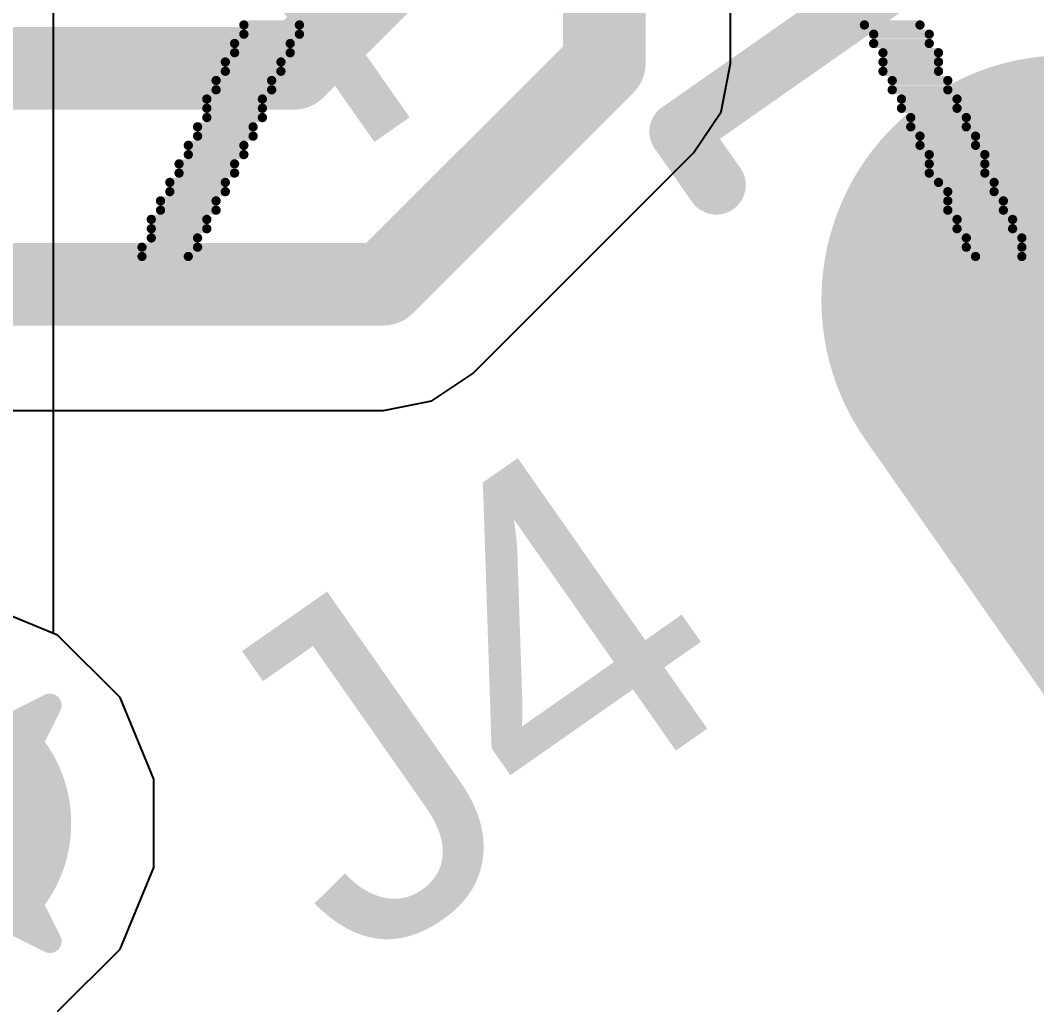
# Model space of a CAD drawing. Header units: inches. Extents: x -8 to 386, y -12 to 64.
# Drawn here: x 18.86 to 21.048, y -4.389 to -2.259 of the extents above; entities that cross this region are included whole.
import ezdxf

# ---------------------------------------------------------------- set-up
doc = ezdxf.new("R2010")
doc.units = ezdxf.units.IN
for name, color, linetype in [('Board_outline', 216, 'Continuous'), ('Bottom Layer', 5, 'Continuous'), ('Bottom Overlay', 54, 'Continuous'), ('Bottom Solder', 6, 'Continuous'), ('Drill Drawing', 1, 'Continuous'), ('Mechanical 13', 56, 'Continuous'), ('Multi-Layer', 9, 'Continuous'), ('Pad Holes', 156, 'Continuous'), ('Top Layer', 1, 'Continuous'), ('Top Overlay', 2, 'Continuous'), ('Top Solder', 216, 'Continuous')]:
    doc.layers.add(name, color=color, linetype=linetype)
doc.styles.add('Arial', font='', dxfattribs={"height": 0.2})
doc.styles.get('Arial').set_extended_font_data('Arial')

msp = doc.modelspace()

# ---------------------------------------------------------------- hatches: boundary and pattern name
at = {"layer": 'Bottom Layer'}
h = msp.add_hatch(color=5, dxfattribs=at)
edge = h.paths.add_edge_path()
edge.add_arc((21.6844, -3.6798), 0.425, 215, 395)
edge.add_line((22.0325, -3.4361), (21.4589, -2.6169))
edge.add_arc((21.1108, -2.8607), 0.425, 35, 215)
edge.add_line((20.7627, -3.1045), (21.3362, -3.9236))
h = msp.add_hatch(color=5, dxfattribs=at)
edge = h.paths.add_edge_path()
edge.add_arc((18.669, -3.9878), 0.3, 0, 360)
at = {"layer": 'Bottom Solder'}
h = msp.add_hatch(color=6, dxfattribs=at)
edge = h.paths.add_edge_path()
edge.add_arc((21.6844, -3.6798), 0.5266, 215, 395)
edge.add_line((22.1157, -3.3778), (21.5422, -2.5586))
edge.add_arc((21.1108, -2.8607), 0.5266, 35, 215)
edge.add_line((20.6794, -3.1627), (21.253, -3.9819))
at = {"layer": 'Multi-Layer'}
h = msp.add_hatch(color=9, dxfattribs=at)
edge = h.paths.add_edge_path()
edge.add_arc((21.6844, -3.6798), 0.425, 215, 395)
edge.add_line((22.0325, -3.4361), (21.4589, -2.6169))
edge.add_arc((21.1108, -2.8607), 0.425, 35, 215)
edge.add_line((20.7627, -3.1045), (21.3362, -3.9236))
at = {"layer": 'Pad Holes'}
h = msp.add_hatch(color=7, dxfattribs=at)
edge = h.paths.add_edge_path()
edge.add_arc((21.6844, -3.6798), 0.225, 215, 395)
edge.add_line((21.8687, -3.5508), (21.2951, -2.7316))
edge.add_arc((21.1108, -2.8607), 0.225, 35, 215)
edge.add_line((20.9265, -2.9897), (21.5001, -3.8089))
at = {"layer": 'Top Layer'}
msp.add_hatch(color=1, dxfattribs=at).paths.add_polyline_path([(23.5817, -7.2571), (25.3152, -6.0433), (22.4076, -1.8909), (20.6742, -3.1046)])
h = msp.add_hatch(color=1, dxfattribs=at)
edge = h.paths.add_edge_path()
edge.add_arc((21.6844, -3.6798), 0.425, 215, 395)
edge.add_line((22.0325, -3.4361), (21.4589, -2.6169))
edge.add_arc((21.1108, -2.8607), 0.425, 35, 215)
edge.add_line((20.7627, -3.1045), (21.3362, -3.9236))
h = msp.add_hatch(color=1, dxfattribs=at)
edge = h.paths.add_edge_path()
edge.add_arc((18.669, -3.9878), 0.3, 0, 360)
at = {"layer": 'Top Solder'}
h = msp.add_hatch(color=216, dxfattribs=at)
edge = h.paths.add_edge_path()
edge.add_arc((21.6844, -3.6798), 0.5266, 215, 395)
edge.add_line((22.1157, -3.3778), (21.5422, -2.5586))
edge.add_arc((21.1108, -2.8607), 0.5266, 35, 215)
edge.add_line((20.6794, -3.1627), (21.253, -3.9819))

# ---------------------------------------------------------------- linework, layer by layer
at = {"layer": 'Board_outline'}
msp.add_lwpolyline([(37.5368, 13.3604, 0.254, 0.254, 1), (-7.4632, 13.3604, 0.254, 0.254, 1)], format="xyseb", close=True, dxfattribs=at)
at = {"layer": 'Bottom Layer'}
for p, q in [((20.3887, -2.3515), (20.3887, -2.1712)), ((20.368, -2.4556), (20.3887, -2.3515)), ((20.3091, -2.5438), (20.368, -2.4556)), ((19.8336, -3.0193), (20.3091, -2.5438)), ((20.3091, -2.5438), (20.3091, -2.5438)), ((19.7454, -3.0782), (19.8336, -3.0193)), ((19.6413, -3.0989), (19.7454, -3.0782)), ((9.5901, -3.0989), (19.6413, -3.0989)), ((18.9397, -3.5827), (18.764, -3.51)), ((19.0741, -3.7171), (18.9397, -3.5827)), ((19.1468, -3.8928), (19.0741, -3.7171)), ((19.1468, -4.0828), (19.1468, -3.8928)), ((19.0741, -4.2585), (19.1468, -4.0828)), ((18.9397, -4.3929), (19.0741, -4.2585))]:
    msp.add_line(p, q, dxfattribs=at)
for points in [[(20.1168, -2.3515, 0.1778, 0.1778, 0), (20.1168, -1.8583, 0.1778, 0.1778, 0)], [(19.4488, -2.3622, 0.1778, 0.1778, 0), (19.652, -2.159, 0.1778, 0.1778, 0)], [(10.2039, -2.3622, 0.1778, 0.1778, 0), (19.4488, -2.3622, 0.1778, 0.1778, 0)], [(19.6413, -2.827, 0.1778, 0.1778, 0), (20.1168, -2.3515, 0.1778, 0.1778, 0)], [(9.5901, -2.827, 0.1778, 0.1778, 0), (19.6413, -2.827, 0.1778, 0.1778, 0)]]:
    msp.add_lwpolyline(points, format="xyseb", dxfattribs=at)
for points in [[(19.4043, -2.3622, 0.0889, 0.0889, 1), (19.4932, -2.3622, 0.0889, 0.0889, 1)], [(19.4043, -2.3622, 0.0889, 0.0889, 1), (19.4932, -2.3622, 0.0889, 0.0889, 1)], [(20.0724, -2.3515, 0.0889, 0.0889, 1), (20.1612, -2.3515, 0.0889, 0.0889, 1)], [(20.0724, -2.3515, 0.0889, 0.0889, 1), (20.1612, -2.3515, 0.0889, 0.0889, 1)], [(19.5969, -2.827, 0.0889, 0.0889, 1), (19.6858, -2.827, 0.0889, 0.0889, 1)], [(19.5969, -2.827, 0.0889, 0.0889, 1), (19.6858, -2.827, 0.0889, 0.0889, 1)]]:
    msp.add_lwpolyline(points, format="xyseb", close=True, dxfattribs=at)
at = {"layer": 'Bottom Overlay'}
for points in [[(19.3408, -2.2687, 0.0199, 0.0199, 0), (19.4604, -2.2687, 0.0199, 0.0199, 0)], [(20.6768, -2.2687, 0.0199, 0.0199, 0), (20.7964, -2.2687, 0.0199, 0.0199, 0)], [(19.3408, -2.2886, 0.0199, 0.0199, 0), (19.4604, -2.2886, 0.0199, 0.0199, 0)], [(20.6967, -2.2886, 0.0199, 0.0199, 0), (20.8164, -2.2886, 0.0199, 0.0199, 0)], [(19.3208, -2.3086, 0.0199, 0.0199, 0), (19.4405, -2.3086, 0.0199, 0.0199, 0)], [(19.3208, -2.3285, 0.0199, 0.0199, 0), (19.4405, -2.3285, 0.0199, 0.0199, 0)], [(20.6967, -2.3086, 0.0199, 0.0199, 0), (20.8164, -2.3086, 0.0199, 0.0199, 0)], [(20.7167, -2.3285, 0.0199, 0.0199, 0), (20.8363, -2.3285, 0.0199, 0.0199, 0)], [(19.3009, -2.3484, 0.0199, 0.0199, 0), (19.4205, -2.3484, 0.0199, 0.0199, 0)], [(20.7167, -2.3484, 0.0199, 0.0199, 0), (20.8363, -2.3484, 0.0199, 0.0199, 0)], [(19.3009, -2.3684, 0.0199, 0.0199, 0), (19.4205, -2.3684, 0.0199, 0.0199, 0)], [(20.7167, -2.3684, 0.0199, 0.0199, 0), (20.8363, -2.3684, 0.0199, 0.0199, 0)], [(19.281, -2.3883, 0.0199, 0.0199, 0), (19.4006, -2.3883, 0.0199, 0.0199, 0)], [(20.7366, -2.3883, 0.0199, 0.0199, 0), (20.8562, -2.3883, 0.0199, 0.0199, 0)], [(19.281, -2.4083, 0.0199, 0.0199, 0), (19.4006, -2.4083, 0.0199, 0.0199, 0)], [(20.7366, -2.4083, 0.0199, 0.0199, 0), (20.8562, -2.4083, 0.0199, 0.0199, 0)], [(19.261, -2.4282, 0.0199, 0.0199, 0), (19.3807, -2.4282, 0.0199, 0.0199, 0)], [(20.7565, -2.4282, 0.0199, 0.0199, 0), (20.8762, -2.4282, 0.0199, 0.0199, 0)], [(19.261, -2.4481, 0.0199, 0.0199, 0), (19.3807, -2.4481, 0.0199, 0.0199, 0)], [(20.7565, -2.4481, 0.0199, 0.0199, 0), (20.8762, -2.4481, 0.0199, 0.0199, 0)], [(19.261, -2.4681, 0.0199, 0.0199, 0), (19.3807, -2.4681, 0.0199, 0.0199, 0)], [(20.7765, -2.4681, 0.0199, 0.0199, 0), (20.8961, -2.4681, 0.0199, 0.0199, 0)], [(19.2411, -2.488, 0.0199, 0.0199, 0), (19.3607, -2.488, 0.0199, 0.0199, 0)], [(20.7765, -2.488, 0.0199, 0.0199, 0), (20.8961, -2.488, 0.0199, 0.0199, 0)], [(19.2411, -2.508, 0.0199, 0.0199, 0), (19.3607, -2.508, 0.0199, 0.0199, 0)], [(20.7964, -2.508, 0.0199, 0.0199, 0), (20.9161, -2.508, 0.0199, 0.0199, 0)], [(19.2211, -2.5279, 0.0199, 0.0199, 0), (19.3408, -2.5279, 0.0199, 0.0199, 0)], [(19.2211, -2.5478, 0.0199, 0.0199, 0), (19.3408, -2.5478, 0.0199, 0.0199, 0)], [(20.7964, -2.5279, 0.0199, 0.0199, 0), (20.9161, -2.5279, 0.0199, 0.0199, 0)], [(20.8164, -2.5478, 0.0199, 0.0199, 0), (20.936, -2.5478, 0.0199, 0.0199, 0)], [(19.2012, -2.5678, 0.0199, 0.0199, 0), (19.3208, -2.5678, 0.0199, 0.0199, 0)], [(20.8164, -2.5678, 0.0199, 0.0199, 0), (20.936, -2.5678, 0.0199, 0.0199, 0)], [(19.2012, -2.5877, 0.0199, 0.0199, 0), (19.3208, -2.5877, 0.0199, 0.0199, 0)], [(20.8164, -2.5877, 0.0199, 0.0199, 0), (20.936, -2.5877, 0.0199, 0.0199, 0)], [(19.1813, -2.6077, 0.0199, 0.0199, 0), (19.3009, -2.6077, 0.0199, 0.0199, 0)], [(20.8363, -2.6077, 0.0199, 0.0199, 0), (20.9559, -2.6077, 0.0199, 0.0199, 0)], [(19.1813, -2.6276, 0.0199, 0.0199, 0), (19.3009, -2.6276, 0.0199, 0.0199, 0)], [(20.8562, -2.6276, 0.0199, 0.0199, 0), (20.9559, -2.6276, 0.0199, 0.0199, 0)], [(19.1613, -2.6475, 0.0199, 0.0199, 0), (19.281, -2.6475, 0.0199, 0.0199, 0)], [(20.8562, -2.6475, 0.0199, 0.0199, 0), (20.9759, -2.6475, 0.0199, 0.0199, 0)], [(19.1613, -2.6675, 0.0199, 0.0199, 0), (19.281, -2.6675, 0.0199, 0.0199, 0)], [(20.8562, -2.6675, 0.0199, 0.0199, 0), (20.9759, -2.6675, 0.0199, 0.0199, 0)], [(19.1414, -2.6874, 0.0199, 0.0199, 0), (19.261, -2.6874, 0.0199, 0.0199, 0)], [(20.8762, -2.6874, 0.0199, 0.0199, 0), (20.9958, -2.6874, 0.0199, 0.0199, 0)], [(19.1414, -2.7074, 0.0199, 0.0199, 0), (19.261, -2.7074, 0.0199, 0.0199, 0)], [(20.8762, -2.7074, 0.0199, 0.0199, 0), (20.9958, -2.7074, 0.0199, 0.0199, 0)], [(19.1414, -2.7273, 0.0199, 0.0199, 0), (19.2411, -2.7273, 0.0199, 0.0199, 0)], [(20.8961, -2.7273, 0.0199, 0.0199, 0), (21.0158, -2.7273, 0.0199, 0.0199, 0)], [(19.1214, -2.7472, 0.0199, 0.0199, 0), (19.2411, -2.7472, 0.0199, 0.0199, 0)], [(20.8961, -2.7472, 0.0199, 0.0199, 0), (21.0158, -2.7472, 0.0199, 0.0199, 0)], [(19.1214, -2.7672, 0.0199, 0.0199, 0), (19.2211, -2.7672, 0.0199, 0.0199, 0)], [(20.9161, -2.7672, 0.0199, 0.0199, 0), (21.0158, -2.7672, 0.0199, 0.0199, 0)]]:
    msp.add_lwpolyline(points, format="xyseb", dxfattribs=at)
for points in [[(19.3358, -2.2687, 0.00997, 0.00997, 1), (19.3458, -2.2687, 0.00997, 0.00997, 1)], [(19.4554, -2.2687, 0.00997, 0.00997, 1), (19.4654, -2.2687, 0.00997, 0.00997, 1)], [(20.6718, -2.2687, 0.00997, 0.00997, 1), (20.6818, -2.2687, 0.00997, 0.00997, 1)], [(20.7914, -2.2687, 0.00997, 0.00997, 1), (20.8014, -2.2687, 0.00997, 0.00997, 1)], [(19.3358, -2.2886, 0.00997, 0.00997, 1), (19.3458, -2.2886, 0.00997, 0.00997, 1)], [(19.4554, -2.2886, 0.00997, 0.00997, 1), (19.4654, -2.2886, 0.00997, 0.00997, 1)], [(20.6917, -2.2886, 0.00997, 0.00997, 1), (20.7017, -2.2886, 0.00997, 0.00997, 1)], [(20.8114, -2.2886, 0.00997, 0.00997, 1), (20.8213, -2.2886, 0.00997, 0.00997, 1)], [(19.3159, -2.3086, 0.00997, 0.00997, 1), (19.3258, -2.3086, 0.00997, 0.00997, 1)], [(19.3159, -2.3285, 0.00997, 0.00997, 1), (19.3258, -2.3285, 0.00997, 0.00997, 1)], [(19.4355, -2.3086, 0.00997, 0.00997, 1), (19.4455, -2.3086, 0.00997, 0.00997, 1)], [(19.4355, -2.3285, 0.00997, 0.00997, 1), (19.4455, -2.3285, 0.00997, 0.00997, 1)], [(20.6917, -2.3086, 0.00997, 0.00997, 1), (20.7017, -2.3086, 0.00997, 0.00997, 1)], [(20.7117, -2.3285, 0.00997, 0.00997, 1), (20.7216, -2.3285, 0.00997, 0.00997, 1)], [(20.8114, -2.3086, 0.00997, 0.00997, 1), (20.8213, -2.3086, 0.00997, 0.00997, 1)], [(20.8313, -2.3285, 0.00997, 0.00997, 1), (20.8413, -2.3285, 0.00997, 0.00997, 1)], [(19.2959, -2.3484, 0.00997, 0.00997, 1), (19.3059, -2.3484, 0.00997, 0.00997, 1)], [(19.4156, -2.3484, 0.00997, 0.00997, 1), (19.4255, -2.3484, 0.00997, 0.00997, 1)], [(20.7117, -2.3484, 0.00997, 0.00997, 1), (20.7216, -2.3484, 0.00997, 0.00997, 1)], [(20.8313, -2.3484, 0.00997, 0.00997, 1), (20.8413, -2.3484, 0.00997, 0.00997, 1)], [(19.2959, -2.3684, 0.00997, 0.00997, 1), (19.3059, -2.3684, 0.00997, 0.00997, 1)], [(19.4156, -2.3684, 0.00997, 0.00997, 1), (19.4255, -2.3684, 0.00997, 0.00997, 1)], [(20.7117, -2.3684, 0.00997, 0.00997, 1), (20.7216, -2.3684, 0.00997, 0.00997, 1)], [(20.8313, -2.3684, 0.00997, 0.00997, 1), (20.8413, -2.3684, 0.00997, 0.00997, 1)], [(19.276, -2.3883, 0.00997, 0.00997, 1), (19.286, -2.3883, 0.00997, 0.00997, 1)], [(19.3956, -2.3883, 0.00997, 0.00997, 1), (19.4056, -2.3883, 0.00997, 0.00997, 1)], [(20.7316, -2.3883, 0.00997, 0.00997, 1), (20.7416, -2.3883, 0.00997, 0.00997, 1)], [(20.8513, -2.3883, 0.00997, 0.00997, 1), (20.8612, -2.3883, 0.00997, 0.00997, 1)], [(19.276, -2.4083, 0.00997, 0.00997, 1), (19.286, -2.4083, 0.00997, 0.00997, 1)], [(19.3956, -2.4083, 0.00997, 0.00997, 1), (19.4056, -2.4083, 0.00997, 0.00997, 1)], [(20.7316, -2.4083, 0.00997, 0.00997, 1), (20.7416, -2.4083, 0.00997, 0.00997, 1)], [(20.8513, -2.4083, 0.00997, 0.00997, 1), (20.8612, -2.4083, 0.00997, 0.00997, 1)], [(19.256, -2.4282, 0.00997, 0.00997, 1), (19.266, -2.4282, 0.00997, 0.00997, 1)], [(19.3757, -2.4282, 0.00997, 0.00997, 1), (19.3857, -2.4282, 0.00997, 0.00997, 1)], [(20.7516, -2.4282, 0.00997, 0.00997, 1), (20.7615, -2.4282, 0.00997, 0.00997, 1)], [(20.8712, -2.4282, 0.00997, 0.00997, 1), (20.8812, -2.4282, 0.00997, 0.00997, 1)], [(19.256, -2.4481, 0.00997, 0.00997, 1), (19.266, -2.4481, 0.00997, 0.00997, 1)], [(19.3757, -2.4481, 0.00997, 0.00997, 1), (19.3857, -2.4481, 0.00997, 0.00997, 1)], [(20.7516, -2.4481, 0.00997, 0.00997, 1), (20.7615, -2.4481, 0.00997, 0.00997, 1)], [(20.8712, -2.4481, 0.00997, 0.00997, 1), (20.8812, -2.4481, 0.00997, 0.00997, 1)], [(19.256, -2.4681, 0.00997, 0.00997, 1), (19.266, -2.4681, 0.00997, 0.00997, 1)], [(19.3757, -2.4681, 0.00997, 0.00997, 1), (19.3857, -2.4681, 0.00997, 0.00997, 1)], [(20.7715, -2.4681, 0.00997, 0.00997, 1), (20.7815, -2.4681, 0.00997, 0.00997, 1)], [(20.8911, -2.4681, 0.00997, 0.00997, 1), (20.9011, -2.4681, 0.00997, 0.00997, 1)], [(19.2361, -2.488, 0.00997, 0.00997, 1), (19.2461, -2.488, 0.00997, 0.00997, 1)], [(19.3557, -2.488, 0.00997, 0.00997, 1), (19.3657, -2.488, 0.00997, 0.00997, 1)], [(20.7715, -2.488, 0.00997, 0.00997, 1), (20.7815, -2.488, 0.00997, 0.00997, 1)], [(20.8911, -2.488, 0.00997, 0.00997, 1), (20.9011, -2.488, 0.00997, 0.00997, 1)], [(19.2361, -2.508, 0.00997, 0.00997, 1), (19.2461, -2.508, 0.00997, 0.00997, 1)], [(19.3557, -2.508, 0.00997, 0.00997, 1), (19.3657, -2.508, 0.00997, 0.00997, 1)], [(20.7914, -2.508, 0.00997, 0.00997, 1), (20.8014, -2.508, 0.00997, 0.00997, 1)], [(20.9111, -2.508, 0.00997, 0.00997, 1), (20.921, -2.508, 0.00997, 0.00997, 1)], [(19.2162, -2.5279, 0.00997, 0.00997, 1), (19.2261, -2.5279, 0.00997, 0.00997, 1)], [(19.2162, -2.5478, 0.00997, 0.00997, 1), (19.2261, -2.5478, 0.00997, 0.00997, 1)], [(19.3358, -2.5279, 0.00997, 0.00997, 1), (19.3458, -2.5279, 0.00997, 0.00997, 1)], [(19.3358, -2.5478, 0.00997, 0.00997, 1), (19.3458, -2.5478, 0.00997, 0.00997, 1)], [(20.7914, -2.5279, 0.00997, 0.00997, 1), (20.8014, -2.5279, 0.00997, 0.00997, 1)], [(20.8114, -2.5478, 0.00997, 0.00997, 1), (20.8213, -2.5478, 0.00997, 0.00997, 1)], [(20.9111, -2.5279, 0.00997, 0.00997, 1), (20.921, -2.5279, 0.00997, 0.00997, 1)], [(20.931, -2.5478, 0.00997, 0.00997, 1), (20.941, -2.5478, 0.00997, 0.00997, 1)], [(19.1962, -2.5678, 0.00997, 0.00997, 1), (19.2062, -2.5678, 0.00997, 0.00997, 1)], [(19.3159, -2.5678, 0.00997, 0.00997, 1), (19.3258, -2.5678, 0.00997, 0.00997, 1)], [(20.8114, -2.5678, 0.00997, 0.00997, 1), (20.8213, -2.5678, 0.00997, 0.00997, 1)], [(20.931, -2.5678, 0.00997, 0.00997, 1), (20.941, -2.5678, 0.00997, 0.00997, 1)], [(19.1962, -2.5877, 0.00997, 0.00997, 1), (19.2062, -2.5877, 0.00997, 0.00997, 1)], [(19.3159, -2.5877, 0.00997, 0.00997, 1), (19.3258, -2.5877, 0.00997, 0.00997, 1)], [(20.8114, -2.5877, 0.00997, 0.00997, 1), (20.8213, -2.5877, 0.00997, 0.00997, 1)], [(20.931, -2.5877, 0.00997, 0.00997, 1), (20.941, -2.5877, 0.00997, 0.00997, 1)], [(19.1763, -2.6077, 0.00997, 0.00997, 1), (19.1863, -2.6077, 0.00997, 0.00997, 1)], [(19.2959, -2.6077, 0.00997, 0.00997, 1), (19.3059, -2.6077, 0.00997, 0.00997, 1)], [(20.8313, -2.6077, 0.00997, 0.00997, 1), (20.8413, -2.6077, 0.00997, 0.00997, 1)], [(20.951, -2.6077, 0.00997, 0.00997, 1), (20.9609, -2.6077, 0.00997, 0.00997, 1)], [(19.1763, -2.6276, 0.00997, 0.00997, 1), (19.1863, -2.6276, 0.00997, 0.00997, 1)], [(19.2959, -2.6276, 0.00997, 0.00997, 1), (19.3059, -2.6276, 0.00997, 0.00997, 1)], [(20.8513, -2.6276, 0.00997, 0.00997, 1), (20.8612, -2.6276, 0.00997, 0.00997, 1)], [(20.951, -2.6276, 0.00997, 0.00997, 1), (20.9609, -2.6276, 0.00997, 0.00997, 1)], [(19.1563, -2.6475, 0.00997, 0.00997, 1), (19.1663, -2.6475, 0.00997, 0.00997, 1)], [(19.276, -2.6475, 0.00997, 0.00997, 1), (19.286, -2.6475, 0.00997, 0.00997, 1)], [(20.8513, -2.6475, 0.00997, 0.00997, 1), (20.8612, -2.6475, 0.00997, 0.00997, 1)], [(20.9709, -2.6475, 0.00997, 0.00997, 1), (20.9809, -2.6475, 0.00997, 0.00997, 1)], [(19.1563, -2.6675, 0.00997, 0.00997, 1), (19.1663, -2.6675, 0.00997, 0.00997, 1)], [(19.276, -2.6675, 0.00997, 0.00997, 1), (19.286, -2.6675, 0.00997, 0.00997, 1)], [(20.8513, -2.6675, 0.00997, 0.00997, 1), (20.8612, -2.6675, 0.00997, 0.00997, 1)], [(20.9709, -2.6675, 0.00997, 0.00997, 1), (20.9809, -2.6675, 0.00997, 0.00997, 1)], [(19.1364, -2.6874, 0.00997, 0.00997, 1), (19.1464, -2.6874, 0.00997, 0.00997, 1)], [(19.256, -2.6874, 0.00997, 0.00997, 1), (19.266, -2.6874, 0.00997, 0.00997, 1)], [(20.8712, -2.6874, 0.00997, 0.00997, 1), (20.8812, -2.6874, 0.00997, 0.00997, 1)], [(20.9908, -2.6874, 0.00997, 0.00997, 1), (21.0008, -2.6874, 0.00997, 0.00997, 1)], [(19.1364, -2.7074, 0.00997, 0.00997, 1), (19.1464, -2.7074, 0.00997, 0.00997, 1)], [(19.256, -2.7074, 0.00997, 0.00997, 1), (19.266, -2.7074, 0.00997, 0.00997, 1)], [(20.8712, -2.7074, 0.00997, 0.00997, 1), (20.8812, -2.7074, 0.00997, 0.00997, 1)], [(20.9908, -2.7074, 0.00997, 0.00997, 1), (21.0008, -2.7074, 0.00997, 0.00997, 1)], [(19.1364, -2.7273, 0.00997, 0.00997, 1), (19.1464, -2.7273, 0.00997, 0.00997, 1)], [(19.2361, -2.7273, 0.00997, 0.00997, 1), (19.2461, -2.7273, 0.00997, 0.00997, 1)], [(20.8911, -2.7273, 0.00997, 0.00997, 1), (20.9011, -2.7273, 0.00997, 0.00997, 1)], [(21.0108, -2.7273, 0.00997, 0.00997, 1), (21.0207, -2.7273, 0.00997, 0.00997, 1)], [(19.1165, -2.7472, 0.00997, 0.00997, 1), (19.1264, -2.7472, 0.00997, 0.00997, 1)], [(19.2361, -2.7472, 0.00997, 0.00997, 1), (19.2461, -2.7472, 0.00997, 0.00997, 1)], [(20.8911, -2.7472, 0.00997, 0.00997, 1), (20.9011, -2.7472, 0.00997, 0.00997, 1)], [(21.0108, -2.7472, 0.00997, 0.00997, 1), (21.0207, -2.7472, 0.00997, 0.00997, 1)], [(19.1165, -2.7672, 0.00997, 0.00997, 1), (19.1264, -2.7672, 0.00997, 0.00997, 1)], [(19.2162, -2.7672, 0.00997, 0.00997, 1), (19.2261, -2.7672, 0.00997, 0.00997, 1)], [(20.9111, -2.7672, 0.00997, 0.00997, 1), (20.921, -2.7672, 0.00997, 0.00997, 1)], [(21.0108, -2.7672, 0.00997, 0.00997, 1), (21.0207, -2.7672, 0.00997, 0.00997, 1)]]:
    msp.add_lwpolyline(points, format="xyseb", close=True, dxfattribs=at)
at = {"layer": 'Drill Drawing'}
for points in [[(18.669, -3.8608, 0.0508, 0.0508, 0), (18.923, -3.7338, 0.0508, 0.0508, 0)], [(18.796, -3.9878, 0.0508, 0.0508, 0), (18.923, -3.7338, 0.0508, 0.0508, 0)], [(18.796, -3.9878, 0.0508, 0.0508, 0), (18.923, -4.2418, 0.0508, 0.0508, 0)], [(18.669, -4.1148, 0.0508, 0.0508, 0), (18.923, -4.2418, 0.0508, 0.0508, 0)]]:
    msp.add_lwpolyline(points, format="xyseb", dxfattribs=at)
for points in [[(18.9103, -3.7338, 0.0254, 0.0254, 1), (18.9357, -3.7338, 0.0254, 0.0254, 1)], [(18.9103, -3.7338, 0.0254, 0.0254, 1), (18.9357, -3.7338, 0.0254, 0.0254, 1)], [(18.9103, -4.2418, 0.0254, 0.0254, 1), (18.9357, -4.2418, 0.0254, 0.0254, 1)], [(18.9103, -4.2418, 0.0254, 0.0254, 1), (18.9357, -4.2418, 0.0254, 0.0254, 1)]]:
    msp.add_lwpolyline(points, format="xyseb", close=True, dxfattribs=at)
at = {"layer": 'Mechanical 13'}
msp.add_lwpolyline([(20.2772, -2.4983, 0.127, 0.127, 0), (28.3458, 3.1515, 0.127, 0.127, 0)], format="xyseb", dxfattribs=at)
msp.add_lwpolyline([(20.2454, -2.4983, 0.0635, 0.0635, 1), (20.3089, -2.4983, 0.0635, 0.0635, 1)], format="xyseb", close=True, dxfattribs=at)
at = {"layer": 'Top Layer'}
for p, q in [((18.9309, -3.5791), (18.9309, -1.9191)), ((18.9397, -3.5827), (18.9309, -3.5791)), ((19.0741, -3.7171), (18.9397, -3.5827)), ((19.1468, -3.8928), (19.0741, -3.7171)), ((19.1468, -4.0828), (19.1468, -3.8928)), ((19.0741, -4.2585), (19.1468, -4.0828)), ((18.9397, -4.3929), (19.0741, -4.2585))]:
    msp.add_line(p, q, dxfattribs=at)
at = {"layer": 'Top Overlay'}
for points in [[(20.2772, -2.4983, 0.127, 0.127, 0), (28.3458, 3.1515, 0.127, 0.127, 0)], [(20.2772, -2.4983, 0.127, 0.127, 0), (20.3578, -2.6135, 0.127, 0.127, 0)]]:
    msp.add_lwpolyline(points, format="xyseb", dxfattribs=at)
for points in [[(20.2454, -2.4983, 0.0635, 0.0635, 1), (20.3089, -2.4983, 0.0635, 0.0635, 1)], [(20.2454, -2.4983, 0.0635, 0.0635, 1), (20.3089, -2.4983, 0.0635, 0.0635, 1)], [(20.3261, -2.6135, 0.0635, 0.0635, 1), (20.3896, -2.6135, 0.0635, 0.0635, 1)]]:
    msp.add_lwpolyline(points, format="xyseb", close=True, dxfattribs=at)

# ---------------------------------------------------------------- texts
at = {"layer": 'Top Overlay', "style": 'Arial'}
for s, p in [('R20', (19.555, -2.5674)), ('J4', (19.5814, -4.314))]:
    msp.add_text(s, height=0.7112, rotation=35, dxfattribs=at).set_placement(p)

doc.saveas('drawing.dxf')
